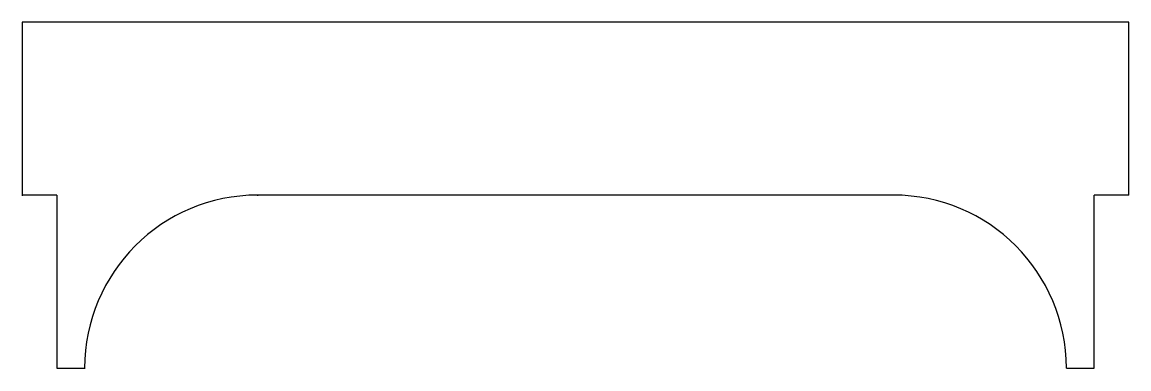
# Model space of a CAD drawing. Extents: x 208.7 to 304.7, y 173.8 to 203.9.
import ezdxf

# ---------------------------------------------------------------- set-up
doc = ezdxf.new("R2010")
doc.units = 0
doc.header["$MEASUREMENT"] = 0
doc.layers.add('2', color=7, linetype='Continuous')

# ---------------------------------------------------------------- blocks, each defined once
blk = doc.blocks.new('*U12', base_point=(284.28513, 173.89952))
at = {"layer": '2', "color": 7, "linetype": 'Continuous'}
blk.add_arc((284.28513, 173.89952), 15, 0, 90, dxfattribs=at)
blk = doc.blocks.new('*U13', base_point=(229.13184, 173.89952))
at = {"layer": '2', "color": 7, "linetype": 'Continuous'}
blk.add_arc((229.13184, 173.89952), 15, 90, 180, dxfattribs=at)

msp = doc.modelspace()

# ---------------------------------------------------------------- linework, layer by layer
at = {"color": 7, "linetype": 'Continuous'}
for p, q in [((208.70849, 203.89182), (208.70849, 188.89567)), ((304.70849, 203.89182), (208.70849, 203.89182)), ((304.70849, 188.89567), (304.70849, 203.89182)), ((208.70849, 188.89567), (208.70849, 188.82772)), ((211.70849, 188.89567), (208.70849, 188.89567)), ((211.70849, 188.89567), (211.70849, 173.89952)), ((229.13184, 188.89567), (229.13184, 188.82772)), ((284.28513, 188.89567), (229.13184, 188.89567)), ((301.70849, 173.89952), (301.70849, 188.89567)), ((304.70849, 188.89567), (301.70849, 188.89567)), ((211.70849, 173.89952), (214.13184, 173.89952)), ((214.13184, 173.89952), (214.13184, 173.83157)), ((299.28513, 173.89952), (301.70849, 173.89952))]:
    msp.add_line(p, q, dxfattribs=at)

# ---------------------------------------------------------------- block references
at = {"color": 7, "yscale": 0.99974347}
for name, p in [('*U13', (229.13184, 173.89952)), ('*U12', (284.28513, 173.89952))]:
    msp.add_blockref(name, p, dxfattribs=at)

doc.saveas('drawing.dxf')
